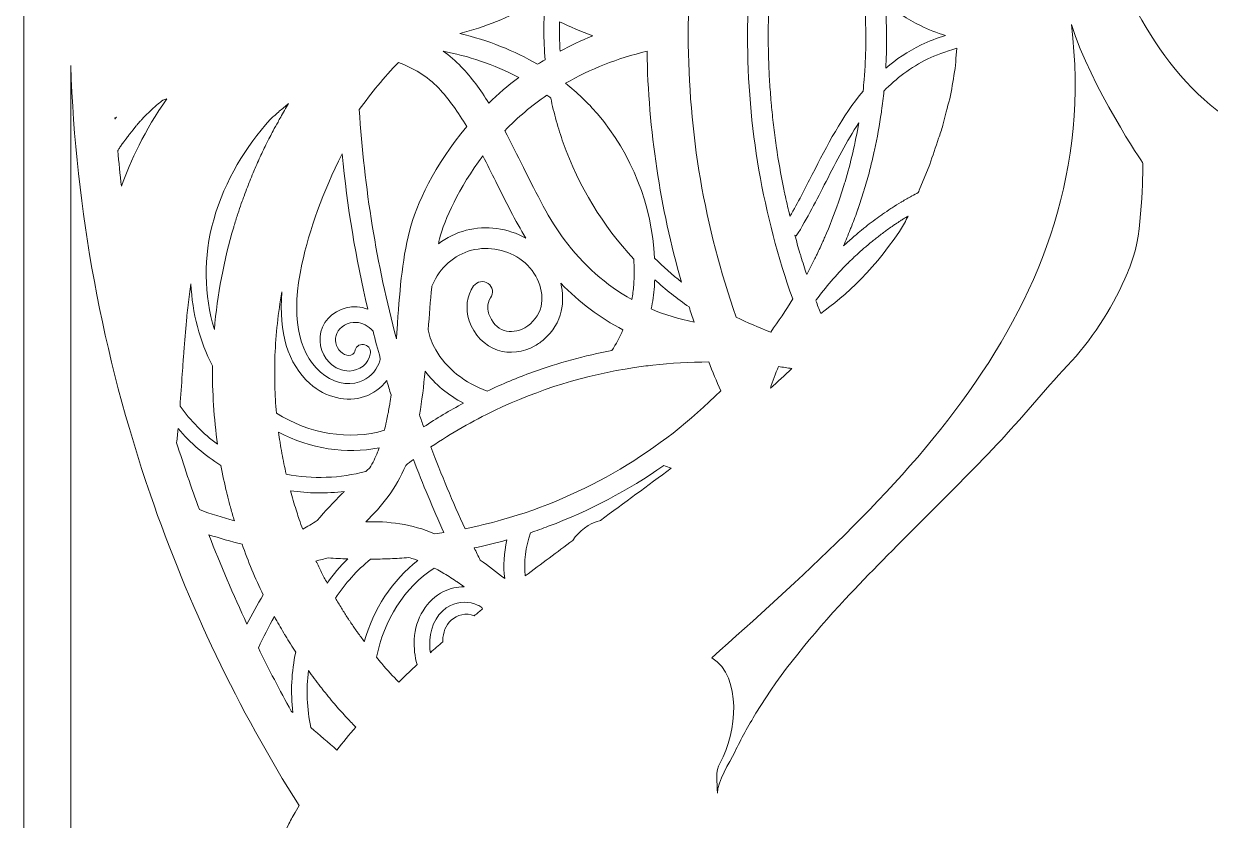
# Model space of a CAD drawing. Header units: millimetres. Extents: x -131 to 670, y -112 to 1620.
# Drawn here: x 284.9 to 436.4, y 1202 to 1303.7 of the extents above; entities that cross this region are included whole.
import ezdxf

# ---------------------------------------------------------------- set-up
doc = ezdxf.new("R2010")
doc.units = ezdxf.units.MM
doc.header["$MEASUREMENT"] = 0
doc.layers.add('Layer 3', color=7, linetype='Continuous')

msp = doc.modelspace()

# ---------------------------------------------------------------- linework, layer by layer
at = {"layer": 'Layer 3', "lineweight": 0}
msp.add_lwpolyline([(284.88, 1619.63), (284.88, 1058.4), (670.17, 1058.4), (670.17, 1619.63), (284.88, 1619.63)], dxfattribs=at)
for points, knots in [([(423.89, 1311.96), (419.3, 1323.6), (418.24, 1340.18), (428.83, 1349.71), (426.01, 1342.65), (426.36, 1334.89), (428.48, 1327.48), (432, 1315.49), (438.35, 1301.38), (451.76, 1298.2), (450.35, 1294.67), (448.44, 1291.2), (446.82, 1287.97), (435.18, 1290.79), (428.12, 1301.38), (423.89, 1311.96)], [0, 0, 0, 0, 1, 1, 1, 2, 2, 2, 3, 3, 3, 4, 4, 4, 5, 5, 5, 5]), ([(380.24, 1264.31), (378.73, 1264.87), (377.26, 1265.5), (375.84, 1266.22), (371.82, 1277.62), (369.72, 1289.74), (369.72, 1302.18), (369.72, 1315.22), (372.02, 1327.89), (376.42, 1339.76), (377.24, 1340.16), (378.08, 1340.53), (378.92, 1340.87), (380.33, 1339.06), (381.64, 1337.18), (382.85, 1335.23), (379.19, 1324.74), (377.28, 1313.61), (377.28, 1302.17), (377.28, 1290.53), (379.26, 1279.19), (383.05, 1268.53), (382.17, 1267.09), (381.23, 1265.68), (380.24, 1264.31)], [0, 0, 0, 0, 1, 1, 1, 2, 2, 2, 3, 3, 3, 4, 4, 4, 5, 5, 5, 6, 6, 6, 7, 7, 7, 8, 8, 8, 8]), ([(382.7, 1279.08), (382.7, 1279.08), (382.7, 1279.09), (382.7, 1279.09), (382.49, 1279.92), (382.3, 1280.77), (382.12, 1281.62), (382.08, 1281.78), (382.05, 1281.94), (382.02, 1282.1), (381.66, 1283.8), (381.34, 1285.53), (381.07, 1287.26), (381.05, 1287.44), (381.02, 1287.62), (380.99, 1287.8), (380.86, 1288.67), (380.74, 1289.54), (380.63, 1290.42), (380.63, 1290.42), (380.63, 1290.43), (380.63, 1290.43), (380.53, 1291.29), (380.44, 1292.15), (380.36, 1293.01), (380.34, 1293.21), (380.32, 1293.42), (380.3, 1293.62), (380.23, 1294.49), (380.16, 1295.37), (380.11, 1296.24), (380.1, 1296.26), (380.1, 1296.27), (380.1, 1296.28), (380.05, 1297.14), (380.02, 1298), (379.99, 1298.87), (379.98, 1299.09), (379.97, 1299.31), (379.97, 1299.53), (379.94, 1300.41), (379.93, 1301.29), (379.93, 1302.17), (379.93, 1303.06), (379.94, 1303.94), (379.97, 1304.82), (379.97, 1305.03), (379.98, 1305.24), (379.99, 1305.44), (380.01, 1306.32), (380.05, 1307.2), (380.1, 1308.08), (380.11, 1308.1), (380.11, 1308.13), (380.11, 1308.16), (380.16, 1309.02), (380.23, 1309.88), (380.31, 1310.74), (380.32, 1310.91), (380.34, 1311.08), (380.35, 1311.25), (380.43, 1312.14), (380.53, 1313.03), (380.63, 1313.92), (380.64, 1313.93), (380.64, 1313.94), (380.64, 1313.95), (380.75, 1314.83), (380.87, 1315.71), (381, 1316.59), (381.02, 1316.71), (381.04, 1316.83), (381.05, 1316.95), (381.33, 1318.76), (381.66, 1320.56), (382.03, 1322.33), (382.05, 1322.41), (382.07, 1322.48), (382.08, 1322.56), (382.28, 1323.46), (382.48, 1324.36), (382.7, 1325.26), (383.71, 1323.51), (384.64, 1321.69), (385.55, 1319.92), (387.41, 1316.28), (389.3, 1312.58), (391.92, 1309.41), (392.07, 1308.15), (392.19, 1306.89), (392.27, 1305.61), (392.28, 1305.51), (392.28, 1305.4), (392.29, 1305.3), (392.31, 1304.77), (392.34, 1304.23), (392.36, 1303.69), (392.38, 1303.03), (392.39, 1302.38), (392.39, 1301.72), (392.39, 1301.1), (392.38, 1300.5), (392.36, 1299.89), (392.35, 1299.57), (392.34, 1299.26), (392.32, 1298.95), (392.31, 1298.69), (392.3, 1298.42), (392.29, 1298.16), (392.26, 1297.74), (392.24, 1297.32), (392.2, 1296.9), (392.19, 1296.78), (392.18, 1296.66), (392.17, 1296.54), (392.13, 1296.05), (392.09, 1295.56), (392.04, 1295.07), (389.36, 1291.87), (387.43, 1288.11), (385.55, 1284.42), (384.64, 1282.65), (383.71, 1280.83), (382.7, 1279.08)], [0, 0, 0, 0, 1, 1, 1, 2, 2, 2, 3, 3, 3, 4, 4, 4, 5, 5, 5, 6, 6, 6, 7, 7, 7, 8, 8, 8, 9, 9, 9, 10, 10, 10, 11, 11, 11, 12, 12, 12, 13, 13, 13, 14, 14, 14, 15, 15, 15, 16, 16, 16, 17, 17, 17, 18, 18, 18, 19, 19, 19, 20, 20, 20, 21, 21, 21, 22, 22, 22, 23, 23, 23, 24, 24, 24, 25, 25, 25, 26, 26, 26, 27, 27, 27, 28, 28, 28, 29, 29, 29, 30, 30, 30, 31, 31, 31, 32, 32, 32, 33, 33, 33, 34, 34, 34, 35, 35, 35, 36, 36, 36, 37, 37, 37, 38, 38, 38, 39, 39, 39, 40, 40, 40, 41, 41, 41, 41]), ([(340.54, 1302.42), (343.81, 1303.26), (346.82, 1304.46), (349.54, 1306), (350.12, 1305.64), (350.72, 1305.28), (351.34, 1304.94), (351.3, 1304.25), (351.28, 1303.55), (351.28, 1302.85), (351.28, 1301.58), (351.34, 1300.32), (351.45, 1299.08), (351.13, 1298.89), (350.8, 1298.69), (350.49, 1298.49), (347.52, 1300.23), (344.18, 1301.55), (340.54, 1302.42)], [0, 0, 0, 0, 1, 1, 1, 2, 2, 2, 3, 3, 3, 4, 4, 4, 5, 5, 5, 6, 6, 6, 6]), ([(394.99, 1304.03), (394.99, 1304.08), (394.99, 1304.13), (394.99, 1304.17), (394.96, 1304.92), (394.92, 1305.66), (394.87, 1306.4), (396.18, 1305.27), (397.66, 1304.27), (399.35, 1303.43), (400.38, 1302.92), (401.46, 1302.51), (402.58, 1302.17), (401.49, 1301.85), (400.44, 1301.45), (399.44, 1300.96), (397.74, 1300.13), (396.26, 1299.12), (394.93, 1298), (394.93, 1298), (394.93, 1298), (394.93, 1298), (394.96, 1298.6), (394.99, 1299.2), (395.01, 1299.81), (395.01, 1299.82), (395.01, 1299.84), (395.01, 1299.86), (395.03, 1300.47), (395.04, 1301.08), (395.04, 1301.7), (395.04, 1301.7), (395.04, 1301.71), (395.04, 1301.72), (395.04, 1301.72), (395.04, 1301.72), (395.04, 1301.72), (395.04, 1302.5), (395.02, 1303.27), (394.99, 1304.03)], [0, 0, 0, 0, 1, 1, 1, 2, 2, 2, 3, 3, 3, 4, 4, 4, 5, 5, 5, 6, 6, 6, 7, 7, 7, 8, 8, 8, 9, 9, 9, 10, 10, 10, 11, 11, 11, 12, 12, 12, 13, 13, 13, 13]), ([(353.28, 1303.93), (354.63, 1303.27), (356.04, 1302.67), (357.52, 1302.13), (356.05, 1301.54), (354.67, 1300.88), (353.36, 1300.18), (353.3, 1301.06), (353.27, 1301.95), (353.27, 1302.85), (353.27, 1303.21), (353.27, 1303.57), (353.28, 1303.93)], [0, 0, 0, 0, 1, 1, 1, 2, 2, 2, 3, 3, 3, 4, 4, 4, 4]), ([(426.61, 1274.13), (426.28, 1273.1), (425.9, 1272.09), (425.46, 1271.11), (423.71, 1267.14), (421.12, 1263.18), (418.12, 1260.02), (415.06, 1256.78), (412.24, 1253.25), (409.16, 1249.99), (402.82, 1243.27), (396.06, 1236.96), (389.76, 1230.19), (385.55, 1225.65), (381.59, 1220.94), (378.36, 1215.64), (377.38, 1214.03), (376.48, 1212.38), (375.65, 1210.68), (374.99, 1209.31), (373.44, 1206.95), (373.44, 1205.42), (373.44, 1206.83), (373.09, 1208.24), (373.79, 1209.3), (375.91, 1213.18), (376.62, 1220.24), (372.74, 1222.71), (394.51, 1242.37), (423.15, 1266.68), (418.63, 1303.55), (421.22, 1295.5), (427.77, 1285.85), (427.77, 1285.85), (427.77, 1285.85), (427.74, 1277.72), (426.61, 1274.13)], [0, 0, 0, 0, 1, 1, 1, 2, 2, 2, 3, 3, 3, 4, 4, 4, 5, 5, 5, 6, 6, 6, 7, 7, 7, 8, 8, 8, 9, 9, 9, 10, 10, 10, 11, 11, 11, 12, 12, 12, 12]), ([(344.25, 1293.54), (343.19, 1295.23), (342.04, 1296.8), (340.74, 1298.17), (340.02, 1298.93), (339.23, 1299.59), (338.41, 1300.17), (341.52, 1299.56), (344.87, 1298.52), (348.09, 1296.81), (346.7, 1295.77), (345.42, 1294.67), (344.25, 1293.54)], [0, 0, 0, 0, 1, 1, 1, 2, 2, 2, 3, 3, 3, 4, 4, 4, 4]), ([(358.12, 1292.16), (356.9, 1293.59), (355.54, 1294.89), (354.05, 1296.06), (357.2, 1297.89), (360.67, 1299.26), (364.45, 1300.16), (364.62, 1290.06), (366.12, 1280.17), (368.86, 1270.69), (367.66, 1271.64), (366.51, 1272.66), (365.42, 1273.74), (365.08, 1280.46), (362.52, 1287.02), (358.12, 1292.16)], [0, 0, 0, 0, 1, 1, 1, 2, 2, 2, 3, 3, 3, 4, 4, 4, 5, 5, 5, 5]), ([(396.99, 1280.94), (396.96, 1280.92), (396.93, 1280.91), (396.9, 1280.89), (396.51, 1280.65), (396.12, 1280.41), (395.74, 1280.16), (395.69, 1280.13), (395.64, 1280.1), (395.59, 1280.07), (395.23, 1279.83), (394.87, 1279.59), (394.52, 1279.34), (394.45, 1279.3), (394.38, 1279.25), (394.31, 1279.2), (393.98, 1278.97), (393.65, 1278.73), (393.33, 1278.48), (393.24, 1278.42), (393.15, 1278.35), (393.06, 1278.29), (392.76, 1278.05), (392.45, 1277.82), (392.15, 1277.57), (392.05, 1277.49), (391.95, 1277.41), (391.85, 1277.33), (391.56, 1277.09), (391.26, 1276.84), (390.97, 1276.59), (390.87, 1276.51), (390.78, 1276.42), (390.68, 1276.34), (390.3, 1276), (389.92, 1275.66), (389.54, 1275.31), (389.55, 1275.31), (389.55, 1275.31), (389.55, 1275.31), (389.84, 1276), (390.13, 1276.69), (390.4, 1277.39), (390.47, 1277.55), (390.53, 1277.72), (390.6, 1277.88), (390.87, 1278.58), (391.13, 1279.29), (391.38, 1280.01), (391.39, 1280.02), (391.39, 1280.04), (391.4, 1280.06), (391.65, 1280.77), (391.88, 1281.49), (392.1, 1282.21), (392.14, 1282.35), (392.18, 1282.48), (392.23, 1282.62), (392.45, 1283.37), (392.67, 1284.13), (392.87, 1284.89), (392.87, 1284.89), (392.87, 1284.9), (392.87, 1284.9), (393.07, 1285.67), (393.26, 1286.44), (393.43, 1287.22), (393.45, 1287.32), (393.47, 1287.41), (393.5, 1287.51), (393.85, 1289.11), (394.14, 1290.73), (394.37, 1292.36), (394.38, 1292.43), (394.39, 1292.49), (394.4, 1292.56), (394.52, 1293.39), (394.62, 1294.23), (394.7, 1295.08), (394.7, 1295.08), (394.7, 1295.08), (394.7, 1295.08), (396.27, 1296.69), (398.09, 1298.09), (400.31, 1299.17), (401.24, 1299.63), (402.6, 1300.11), (404, 1300.55), (404, 1300.55), (403.9, 1299.22), (403.9, 1299.22), (403.87, 1298.07), (403.59, 1296.94), (403.43, 1295.8), (403.29, 1294.66), (402.94, 1293.53), (402.66, 1292.41), (402.66, 1292.41), (402.23, 1290.71), (402.23, 1290.71), (402.06, 1290.15), (401.86, 1289.6), (401.68, 1289.04), (401.3, 1287.92), (400.94, 1286.81), (400.54, 1285.7), (400.54, 1285.7), (399.2, 1282.4), (399.2, 1282.4), (399.16, 1282.3), (399.13, 1282.21), (399.09, 1282.11), (398.82, 1281.97), (398.54, 1281.83), (398.27, 1281.68), (398.26, 1281.67), (398.25, 1281.67), (398.24, 1281.66), (397.82, 1281.43), (397.4, 1281.19), (396.99, 1280.94)], [0, 0, 0, 0, 1, 1, 1, 2, 2, 2, 3, 3, 3, 4, 4, 4, 5, 5, 5, 6, 6, 6, 7, 7, 7, 8, 8, 8, 9, 9, 9, 10, 10, 10, 11, 11, 11, 12, 12, 12, 13, 13, 13, 14, 14, 14, 15, 15, 15, 16, 16, 16, 17, 17, 17, 18, 18, 18, 19, 19, 19, 20, 20, 20, 21, 21, 21, 22, 22, 22, 23, 23, 23, 24, 24, 24, 25, 25, 25, 26, 26, 26, 27, 27, 27, 28, 28, 28, 29, 29, 29, 30, 30, 30, 31, 31, 31, 32, 32, 32, 33, 33, 33, 34, 34, 34, 35, 35, 35, 36, 36, 36, 37, 37, 37, 38, 38, 38, 39, 39, 39, 40, 40, 40, 40]), ([(290.88, 1064.4), (290.88, 1064.4), (290.88, 1298.35), (290.88, 1298.35), (291.51, 1279.91), (294.89, 1261.47), (301.05, 1243.53), (305.89, 1229.43), (312.27, 1216.14), (320.04, 1203.84), (320.04, 1203.84), (319.51, 1202.95), (319.51, 1202.95), (319.19, 1202.41), (318.92, 1201.87), (318.63, 1201.32), (318.63, 1201.32), (317.76, 1199.69), (317.76, 1199.69), (317.76, 1199.69), (316.94, 1198.04), (316.94, 1198.04), (314.78, 1193.61), (312.89, 1189.02), (311.5, 1184.25), (310.1, 1179.48), (309.09, 1174.57), (308.75, 1169.58), (308.41, 1164.59), (308.59, 1159.54), (309.49, 1154.61), (310.36, 1149.67), (311.8, 1144.85), (313.78, 1140.27), (315.75, 1135.69), (318.19, 1131.33), (320.96, 1127.23), (332.19, 1110.88), (347.64, 1098.14), (364.35, 1088.09), (368.54, 1085.57), (372.82, 1083.22), (377.19, 1081.04), (381.56, 1078.87), (386.01, 1076.86), (390.52, 1075.01), (399.56, 1071.31), (408.85, 1068.22), (418.41, 1066.05), (421.29, 1065.4), (424.2, 1064.84), (427.14, 1064.4), (427.14, 1064.4), (290.88, 1064.4), (290.88, 1064.4)], [0, 0, 0, 0, 1, 1, 1, 2, 2, 2, 3, 3, 3, 4, 4, 4, 5, 5, 5, 6, 6, 6, 7, 7, 7, 8, 8, 8, 9, 9, 9, 10, 10, 10, 11, 11, 11, 12, 12, 12, 13, 13, 13, 14, 14, 14, 15, 15, 15, 16, 16, 16, 17, 17, 17, 18, 18, 18, 18]), ([(327.72, 1292.71), (329.24, 1294.82), (330.9, 1296.83), (332.71, 1298.74), (334.56, 1298.02), (336.4, 1296.98), (337.86, 1295.44), (339.17, 1294.05), (340.35, 1292.37), (341.44, 1290.53), (337.32, 1285.64), (335, 1280.59), (334.12, 1277.18), (333.15, 1273.39), (332.85, 1269.13), (332.54, 1264.61), (332.51, 1264.22), (332.49, 1263.84), (332.46, 1263.45), (329.94, 1272.94), (328.34, 1282.73), (327.72, 1292.71)], [0, 0, 0, 0, 1, 1, 1, 2, 2, 2, 3, 3, 3, 4, 4, 4, 5, 5, 5, 6, 6, 6, 7, 7, 7, 7]), ([(297.09, 1287.78), (297.18, 1287.93), (297.28, 1288.08), (297.38, 1288.22), (297.48, 1288.36), (297.59, 1288.51), (297.69, 1288.65), (297.77, 1288.76), (297.85, 1288.88), (297.94, 1288.99), (298.05, 1289.14), (298.16, 1289.3), (298.28, 1289.44), (298.32, 1289.5), (298.37, 1289.56), (298.41, 1289.62), (298.69, 1289.97), (298.97, 1290.32), (299.25, 1290.65), (299.28, 1290.68), (299.31, 1290.72), (299.34, 1290.75), (299.49, 1290.92), (299.64, 1291.09), (299.79, 1291.26), (299.83, 1291.3), (299.87, 1291.34), (299.91, 1291.38), (300.07, 1291.56), (300.22, 1291.73), (300.38, 1291.89), (300.39, 1291.89), (300.39, 1291.9), (300.4, 1291.9), (300.93, 1292.45), (301.48, 1292.96), (302.04, 1293.44), (302.04, 1293.44), (302.05, 1293.44), (302.05, 1293.44), (302.24, 1293.6), (302.43, 1293.75), (302.62, 1293.9), (302.79, 1293.96), (302.97, 1294.02), (303.14, 1294.07), (300.29, 1290.06), (298.5, 1286.1), (297.36, 1282.92), (297.18, 1284.43), (297.02, 1285.95), (296.88, 1287.47), (296.95, 1287.57), (297.02, 1287.68), (297.09, 1287.78)], [0, 0, 0, 0, 1, 1, 1, 2, 2, 2, 3, 3, 3, 4, 4, 4, 5, 5, 5, 6, 6, 6, 7, 7, 7, 8, 8, 8, 9, 9, 9, 10, 10, 10, 11, 11, 11, 12, 12, 12, 13, 13, 13, 14, 14, 14, 15, 15, 15, 16, 16, 16, 17, 17, 17, 18, 18, 18, 18]), ([(353.87, 1276.13), (352.93, 1277.38), (352.06, 1278.81), (351.21, 1280.37), (350.36, 1281.92), (349.54, 1283.59), (348.68, 1285.31), (347.91, 1286.88), (347.12, 1288.46), (346.29, 1290.01), (347.94, 1291.72), (349.74, 1293.23), (351.67, 1294.56), (351.84, 1294.44), (352, 1294.31), (352.16, 1294.18), (352.26, 1293.69), (352.37, 1293.21), (352.49, 1292.72), (352.72, 1291.75), (352.99, 1290.8), (353.29, 1289.86), (353.44, 1289.39), (353.6, 1288.92), (353.76, 1288.46), (355.74, 1282.9), (358.83, 1277.87), (362.77, 1273.62), (362.83, 1272.52), (362.83, 1271.42), (362.75, 1270.31), (362.7, 1269.68), (362.62, 1269.06), (362.51, 1268.45), (359.22, 1270.29), (356.32, 1272.85), (353.87, 1276.13)], [0, 0, 0, 0, 1, 1, 1, 2, 2, 2, 3, 3, 3, 4, 4, 4, 5, 5, 5, 6, 6, 6, 7, 7, 7, 8, 8, 8, 9, 9, 9, 10, 10, 10, 11, 11, 11, 12, 12, 12, 12]), ([(309.22, 1264.62), (309.22, 1264.62), (309.22, 1264.62), (309.22, 1264.62), (307.87, 1268.98), (307.8, 1273.92), (309.13, 1278.65), (310.57, 1283.79), (313.33, 1288.03), (316.28, 1291.38), (316.28, 1291.38), (316.28, 1291.38), (316.28, 1291.38), (316.64, 1291.72), (317.01, 1292.06), (317.39, 1292.38), (317.43, 1292.42), (317.46, 1292.45), (317.5, 1292.49), (317.89, 1292.82), (318.29, 1293.15), (318.7, 1293.47), (318.35, 1292.9), (318.01, 1292.32), (317.68, 1291.74), (317.56, 1291.54), (317.45, 1291.33), (317.34, 1291.12), (317.13, 1290.75), (316.92, 1290.37), (316.71, 1289.99), (316.58, 1289.73), (316.44, 1289.47), (316.31, 1289.2), (316.14, 1288.88), (315.97, 1288.55), (315.8, 1288.22), (315.66, 1287.92), (315.52, 1287.62), (315.38, 1287.33), (315.24, 1287.03), (315.09, 1286.73), (314.95, 1286.43), (314.81, 1286.1), (314.66, 1285.78), (314.52, 1285.45), (314.4, 1285.18), (314.28, 1284.9), (314.16, 1284.63), (314.02, 1284.27), (313.87, 1283.92), (313.73, 1283.56), (313.63, 1283.32), (313.53, 1283.07), (313.44, 1282.82), (313.29, 1282.44), (313.14, 1282.05), (313, 1281.66), (312.92, 1281.45), (312.85, 1281.24), (312.77, 1281.03), (312.62, 1280.6), (312.47, 1280.17), (312.32, 1279.74), (312.28, 1279.59), (312.23, 1279.44), (312.18, 1279.3), (312.02, 1278.8), (311.86, 1278.31), (311.72, 1277.81), (311.71, 1277.77), (311.7, 1277.74), (311.69, 1277.71), (310.43, 1273.45), (309.59, 1269.07), (309.22, 1264.62)], [0, 0, 0, 0, 1, 1, 1, 2, 2, 2, 3, 3, 3, 4, 4, 4, 5, 5, 5, 6, 6, 6, 7, 7, 7, 8, 8, 8, 9, 9, 9, 10, 10, 10, 11, 11, 11, 12, 12, 12, 13, 13, 13, 14, 14, 14, 15, 15, 15, 16, 16, 16, 17, 17, 17, 18, 18, 18, 19, 19, 19, 20, 20, 20, 21, 21, 21, 22, 22, 22, 23, 23, 23, 24, 24, 24, 25, 25, 25, 25]), ([(296.73, 1291.75), (296.71, 1291.74), (296.7, 1291.72), (296.69, 1291.7), (296.64, 1291.64), (296.58, 1291.57), (296.53, 1291.5), (296.53, 1291.55), (296.52, 1291.61), (296.52, 1291.66), (296.59, 1291.69), (296.66, 1291.72), (296.73, 1291.75)], [0, 0, 0, 0, 1, 1, 1, 2, 2, 2, 3, 3, 3, 4, 4, 4, 4]), ([(383.51, 1276.57), (384.91, 1278.81), (386.13, 1281.2), (387.31, 1283.52), (388.65, 1286.13), (389.95, 1288.67), (391.48, 1291), (391.48, 1291), (391.48, 1291), (391.48, 1291), (391.05, 1288.44), (390.46, 1285.93), (389.73, 1283.49), (389.71, 1283.42), (389.69, 1283.36), (389.67, 1283.3), (389.45, 1282.57), (389.22, 1281.85), (388.97, 1281.14), (388.94, 1281.05), (388.91, 1280.96), (388.88, 1280.87), (388.36, 1279.35), (387.77, 1277.86), (387.14, 1276.4), (387.06, 1276.23), (386.99, 1276.05), (386.91, 1275.88), (386.67, 1275.33), (386.42, 1274.79), (386.16, 1274.26), (386.07, 1274.07), (385.98, 1273.87), (385.88, 1273.68), (385.54, 1272.99), (385.2, 1272.31), (384.84, 1271.64), (384.84, 1271.64), (384.84, 1271.64), (384.84, 1271.64), (384.58, 1272.41), (384.33, 1273.19), (384.1, 1273.98), (384.06, 1274.11), (384.02, 1274.24), (383.98, 1274.37), (383.75, 1275.14), (383.53, 1275.91), (383.32, 1276.69), (383.32, 1276.69), (383.51, 1276.57), (383.51, 1276.57)], [0, 0, 0, 0, 1, 1, 1, 2, 2, 2, 3, 3, 3, 4, 4, 4, 5, 5, 5, 6, 6, 6, 7, 7, 7, 8, 8, 8, 9, 9, 9, 10, 10, 10, 11, 11, 11, 12, 12, 12, 13, 13, 13, 14, 14, 14, 15, 15, 15, 16, 16, 16, 17, 17, 17, 17]), ([(320.39, 1272.96), (321.35, 1277.42), (323.07, 1282.15), (325.52, 1287.06), (326.18, 1280.34), (327.27, 1273.72), (328.79, 1267.22), (328.35, 1267.38), (327.9, 1267.49), (327.44, 1267.52), (325.55, 1267.65), (323.73, 1266.58), (323.02, 1264.92), (322.38, 1263.42), (322.74, 1261.56), (323.9, 1260.41), (324.61, 1259.69), (325.55, 1259.3), (326.47, 1259.33), (327.66, 1259.37), (328.99, 1260.19), (329.14, 1261.64), (329.19, 1262.18), (328.79, 1262.67), (328.25, 1262.72), (327.7, 1262.78), (327.21, 1262.38), (327.16, 1261.83), (327.13, 1261.55), (326.74, 1261.33), (326.4, 1261.32), (326.03, 1261.3), (325.62, 1261.49), (325.3, 1261.81), (324.71, 1262.4), (324.52, 1263.38), (324.85, 1264.14), (325.22, 1265.01), (326.28, 1265.61), (327.31, 1265.54), (328.09, 1265.49), (328.88, 1265.07), (329.47, 1264.43), (329.76, 1263.27), (330.07, 1262.1), (330.4, 1260.94), (330.36, 1260.74), (330.31, 1260.54), (330.24, 1260.35), (329.83, 1259.24), (328.87, 1258.32), (327.75, 1257.94), (326.17, 1257.39), (324.2, 1257.89), (322.75, 1259.2), (319.8, 1261.85), (319.01, 1266.48), (320.39, 1272.96)], [0, 0, 0, 0, 1, 1, 1, 2, 2, 2, 3, 3, 3, 4, 4, 4, 5, 5, 5, 6, 6, 6, 7, 7, 7, 8, 8, 8, 9, 9, 9, 10, 10, 10, 11, 11, 11, 12, 12, 12, 13, 13, 13, 14, 14, 14, 15, 15, 15, 16, 16, 16, 17, 17, 17, 18, 18, 18, 19, 19, 19, 19]), ([(337.96, 1276.19), (338.6, 1278.65), (340.41, 1282.74), (343.5, 1286.79), (344.05, 1285.71), (344.59, 1284.62), (345.13, 1283.54), (346.41, 1280.97), (347.63, 1278.5), (348.99, 1276.28), (346.71, 1277.57), (343.9, 1277.97), (341.37, 1277.3), (340.05, 1276.96), (338.86, 1276.36), (337.82, 1275.56), (337.87, 1275.77), (337.91, 1275.98), (337.96, 1276.19)], [0, 0, 0, 0, 1, 1, 1, 2, 2, 2, 3, 3, 3, 4, 4, 4, 5, 5, 5, 6, 6, 6, 6]), ([(386.06, 1268.41), (387.26, 1270.03), (388.59, 1271.59), (390.06, 1273.06), (390.06, 1273.06), (390.06, 1273.06), (390.07, 1273.07), (390.39, 1273.38), (390.71, 1273.7), (391.04, 1274), (391.16, 1274.11), (391.28, 1274.22), (391.4, 1274.33), (391.61, 1274.52), (391.82, 1274.72), (392.03, 1274.91), (392.18, 1275.04), (392.34, 1275.16), (392.49, 1275.29), (392.67, 1275.45), (392.86, 1275.61), (393.05, 1275.77), (393.22, 1275.91), (393.39, 1276.04), (393.56, 1276.18), (393.73, 1276.31), (393.91, 1276.45), (394.08, 1276.58), (394.26, 1276.73), (394.45, 1276.87), (394.64, 1277), (394.8, 1277.12), (394.96, 1277.24), (395.12, 1277.36), (395.32, 1277.5), (395.52, 1277.65), (395.73, 1277.79), (395.87, 1277.89), (396.02, 1277.99), (396.17, 1278.09), (396.39, 1278.23), (396.61, 1278.38), (396.83, 1278.52), (396.95, 1278.6), (397.07, 1278.68), (397.2, 1278.75), (397.39, 1278.88), (397.59, 1279), (397.78, 1279.12), (397.64, 1278.81), (397.48, 1278.5), (397.33, 1278.2), (393.83, 1272.52), (389.64, 1268.82), (386.63, 1266.68), (386.63, 1266.68), (386.63, 1266.68), (386.63, 1266.68), (386.41, 1267.22), (386.21, 1267.77), (386, 1268.31), (386.02, 1268.34), (386.04, 1268.38), (386.06, 1268.41)], [0, 0, 0, 0, 1, 1, 1, 2, 2, 2, 3, 3, 3, 4, 4, 4, 5, 5, 5, 6, 6, 6, 7, 7, 7, 8, 8, 8, 9, 9, 9, 10, 10, 10, 11, 11, 11, 12, 12, 12, 13, 13, 13, 14, 14, 14, 15, 15, 15, 16, 16, 16, 17, 17, 17, 18, 18, 18, 19, 19, 19, 20, 20, 20, 21, 21, 21, 21]), ([(337.47, 1262.03), (337.02, 1262.82), (336.71, 1263.68), (336.52, 1264.57), (336.65, 1266.46), (336.78, 1268.29), (336.96, 1270.04), (336.99, 1270.12), (337.01, 1270.19), (337.04, 1270.26), (338.01, 1272.56), (339.79, 1274.15), (342.05, 1274.74), (344.25, 1275.32), (346.74, 1274.81), (348.55, 1273.41), (350.41, 1271.97), (351.38, 1269.56), (350.92, 1267.56), (350.67, 1266.48), (349.88, 1265.44), (348.84, 1264.86), (347.97, 1264.37), (347.03, 1264.24), (346.2, 1264.51), (345.36, 1264.78), (344.59, 1265.62), (344.27, 1266.58), (344.12, 1267.03), (343.94, 1267.91), (344.48, 1268.66), (344.9, 1269.26), (344.76, 1270.08), (344.17, 1270.5), (343.57, 1270.93), (342.75, 1270.79), (342.32, 1270.19), (341.44, 1268.95), (341.23, 1267.33), (341.75, 1265.75), (342.34, 1263.97), (343.73, 1262.53), (345.38, 1262), (346.93, 1261.49), (348.62, 1261.69), (350.14, 1262.56), (350.57, 1262.79), (350.96, 1263.08), (351.32, 1263.39), (352.41, 1264.35), (353.19, 1265.61), (353.5, 1266.97), (353.77, 1268.13), (353.73, 1269.35), (353.44, 1270.54), (355.79, 1268.1), (358.45, 1266.1), (361.38, 1264.59), (360.98, 1263.66), (360.51, 1262.77), (359.96, 1261.96), (356.51, 1261.3), (353.13, 1260.37), (349.85, 1259.19), (347.88, 1258.47), (345.95, 1257.67), (344.06, 1256.77), (341.2, 1257.79), (338.8, 1259.68), (337.47, 1262.03)], [0, 0, 0, 0, 1, 1, 1, 2, 2, 2, 3, 3, 3, 4, 4, 4, 5, 5, 5, 6, 6, 6, 7, 7, 7, 8, 8, 8, 9, 9, 9, 10, 10, 10, 11, 11, 11, 12, 12, 12, 13, 13, 13, 14, 14, 14, 15, 15, 15, 16, 16, 16, 17, 17, 17, 18, 18, 18, 19, 19, 19, 20, 20, 20, 21, 21, 21, 22, 22, 22, 23, 23, 23, 23]), ([(365.39, 1270.12), (365.41, 1270.41), (365.42, 1270.7), (365.43, 1270.99), (366.82, 1269.74), (368.28, 1268.57), (369.82, 1267.51), (370.03, 1266.86), (370.24, 1266.22), (370.46, 1265.57), (368.54, 1265.95), (366.71, 1266.51), (364.98, 1267.25), (365.18, 1268.18), (365.32, 1269.14), (365.39, 1270.12)], [0, 0, 0, 0, 1, 1, 1, 2, 2, 2, 3, 3, 3, 4, 4, 4, 5, 5, 5, 5]), ([(305.12, 1258.91), (305.16, 1259.48), (305.2, 1260.04), (305.23, 1260.59), (305.26, 1260.9), (305.28, 1261.21), (305.3, 1261.52), (305.32, 1261.79), (305.34, 1262.05), (305.36, 1262.31), (305.46, 1263.63), (305.57, 1264.93), (305.69, 1266.2), (305.7, 1266.27), (305.71, 1266.34), (305.71, 1266.41), (305.76, 1266.86), (305.81, 1267.31), (305.86, 1267.74), (305.86, 1267.75), (305.86, 1267.76), (305.86, 1267.77), (305.97, 1268.69), (306.09, 1269.58), (306.22, 1270.45), (306.22, 1270.45), (306.22, 1270.46), (306.22, 1270.46), (306.39, 1266.73), (307.33, 1263.13), (308.98, 1260), (308.98, 1260), (308.98, 1259.99), (308.98, 1259.99), (308.94, 1256.62), (309.15, 1253.27), (309.62, 1249.97), (307.79, 1251.33), (306.17, 1252.99), (304.83, 1254.85), (304.93, 1256.21), (305.02, 1257.56), (305.12, 1258.91)], [0, 0, 0, 0, 1, 1, 1, 2, 2, 2, 3, 3, 3, 4, 4, 4, 5, 5, 5, 6, 6, 6, 7, 7, 7, 8, 8, 8, 9, 9, 9, 10, 10, 10, 11, 11, 11, 12, 12, 12, 13, 13, 13, 14, 14, 14, 14]), ([(316.92, 1259.62), (316.92, 1260.18), (316.93, 1260.75), (316.95, 1261.31), (317.06, 1264.05), (317.36, 1266.77), (317.85, 1269.43), (317.39, 1264.21), (318.58, 1260.27), (321.42, 1257.72), (323.4, 1255.94), (326.14, 1255.29), (328.4, 1256.06), (329.52, 1256.44), (330.5, 1257.17), (331.22, 1258.1), (331.4, 1257.49), (331.59, 1256.88), (331.78, 1256.27), (331.73, 1255.9), (331.67, 1255.54), (331.62, 1255.18), (331.6, 1255.1), (331.59, 1255.02), (331.58, 1254.94), (331.53, 1254.64), (331.48, 1254.35), (331.43, 1254.07), (331.41, 1253.99), (331.4, 1253.92), (331.38, 1253.85), (331.32, 1253.54), (331.26, 1253.24), (331.2, 1252.94), (331.19, 1252.89), (331.18, 1252.84), (331.17, 1252.79), (331.09, 1252.45), (331.01, 1252.1), (330.92, 1251.76), (326.48, 1250.43), (321.32, 1251.32), (317.14, 1253.94), (317.14, 1253.95), (317.14, 1253.95), (317.14, 1253.95), (317.04, 1255.11), (316.97, 1256.28), (316.94, 1257.45), (316.93, 1257.58), (316.93, 1257.71), (316.93, 1257.84), (316.92, 1258.28), (316.91, 1258.73), (316.92, 1259.17), (316.92, 1259.32), (316.91, 1259.47), (316.92, 1259.62)], [0, 0, 0, 0, 1, 1, 1, 2, 2, 2, 3, 3, 3, 4, 4, 4, 5, 5, 5, 6, 6, 6, 7, 7, 7, 8, 8, 8, 9, 9, 9, 10, 10, 10, 11, 11, 11, 12, 12, 12, 13, 13, 13, 14, 14, 14, 15, 15, 15, 16, 16, 16, 17, 17, 17, 18, 18, 18, 19, 19, 19, 19]), ([(345.89, 1240.32), (344.36, 1239.89), (342.8, 1239.51), (341.22, 1239.19), (339.64, 1242.62), (338.18, 1246.1), (336.87, 1249.63), (339.46, 1251.39), (342.18, 1252.94), (344.99, 1254.29), (350.61, 1256.98), (356.61, 1258.83), (362.84, 1259.77), (363.62, 1259.88), (364.4, 1259.99), (365.19, 1260.08), (367.54, 1260.34), (369.93, 1260.48), (372.33, 1260.49), (372.82, 1259.26), (373.33, 1258.03), (373.86, 1256.82), (366.21, 1249.11), (356.62, 1243.34), (345.89, 1240.32)], [0, 0, 0, 0, 1, 1, 1, 2, 2, 2, 3, 3, 3, 4, 4, 4, 5, 5, 5, 6, 6, 6, 7, 7, 7, 8, 8, 8, 8]), ([(335.4, 1253.74), (335.72, 1255.55), (335.94, 1257.42), (336.11, 1259.31), (337.38, 1257.64), (339.06, 1256.25), (341.02, 1255.22), (339.28, 1254.29), (337.58, 1253.28), (335.93, 1252.19), (335.75, 1252.7), (335.58, 1253.22), (335.4, 1253.74)], [0, 0, 0, 0, 1, 1, 1, 2, 2, 2, 3, 3, 3, 4, 4, 4, 4]), ([(382.93, 1259.64), (382.04, 1258.79), (381.13, 1257.96), (380.2, 1257.13), (380.51, 1258.06), (380.86, 1258.98), (381.24, 1259.89), (381.8, 1259.82), (382.37, 1259.73), (382.93, 1259.64)], [0, 0, 0, 0, 1, 1, 1, 2, 2, 2, 3, 3, 3, 3]), ([(304.58, 1251.97), (306.17, 1250.14), (308.01, 1248.54), (310.05, 1247.28), (310.05, 1247.28), (310.05, 1247.28), (310.05, 1247.28), (310.27, 1246.1), (310.52, 1244.94), (310.8, 1243.78), (310.81, 1243.72), (310.83, 1243.65), (310.85, 1243.59), (310.96, 1243.11), (311.08, 1242.65), (311.21, 1242.18), (311.24, 1242.05), (311.27, 1241.93), (311.31, 1241.8), (311.45, 1241.27), (311.6, 1240.74), (311.77, 1240.21), (310.25, 1240.62), (308.76, 1241.1), (307.3, 1241.63), (306.26, 1244.45), (305.3, 1247.3), (304.4, 1250.17), (304.46, 1250.77), (304.53, 1251.37), (304.58, 1251.97)], [0, 0, 0, 0, 1, 1, 1, 2, 2, 2, 3, 3, 3, 4, 4, 4, 5, 5, 5, 6, 6, 6, 7, 7, 7, 8, 8, 8, 9, 9, 9, 10, 10, 10, 10]), ([(318.39, 1246.16), (318.39, 1246.16), (318.39, 1246.16), (318.39, 1246.16), (318.19, 1247.04), (318, 1247.92), (317.84, 1248.81), (317.84, 1248.83), (317.83, 1248.84), (317.83, 1248.86), (317.75, 1249.29), (317.68, 1249.72), (317.61, 1250.15), (317.61, 1250.19), (317.6, 1250.22), (317.6, 1250.25), (317.53, 1250.67), (317.47, 1251.09), (317.41, 1251.51), (317.41, 1251.51), (317.41, 1251.51), (317.41, 1251.51), (321.42, 1249.41), (326.05, 1248.65), (330.25, 1249.54), (330.19, 1249.36), (330.13, 1249.17), (330.06, 1248.99), (329.78, 1248.28), (329.44, 1247.6), (329.06, 1246.95), (328.89, 1246.81), (328.74, 1246.66), (328.57, 1246.52), (325.28, 1245.62), (321.76, 1245.51), (318.39, 1246.16)], [0, 0, 0, 0, 1, 1, 1, 2, 2, 2, 3, 3, 3, 4, 4, 4, 5, 5, 5, 6, 6, 6, 7, 7, 7, 8, 8, 8, 9, 9, 9, 10, 10, 10, 11, 11, 11, 12, 12, 12, 12]), ([(333.64, 1247.28), (333.97, 1247.54), (334.3, 1247.8), (334.63, 1248.05), (335.82, 1244.89), (337.13, 1241.78), (338.53, 1238.71), (338.14, 1238.65), (337.74, 1238.61), (337.34, 1238.55), (334.44, 1239.8), (331.37, 1240.17), (328.54, 1240.08), (330.58, 1242), (332.47, 1244.39), (333.64, 1247.28)], [0, 0, 0, 0, 1, 1, 1, 2, 2, 2, 3, 3, 3, 4, 4, 4, 5, 5, 5, 5]), ([(367.54, 1246.93), (364.55, 1244.69), (361.53, 1242.48), (358.5, 1240.26), (356.99, 1239.84), (355.76, 1238.93), (354.99, 1237.7), (352.96, 1236.2), (350.93, 1234.7), (348.91, 1233.17), (348.7, 1234.95), (348.94, 1236.86), (349.58, 1238.69), (350.34, 1238.95), (351.1, 1239.21), (351.85, 1239.5), (357.11, 1241.47), (362.05, 1244.09), (366.58, 1247.25), (366.9, 1247.16), (367.22, 1247.04), (367.54, 1246.93)], [0, 0, 0, 0, 1, 1, 1, 2, 2, 2, 3, 3, 3, 4, 4, 4, 5, 5, 5, 6, 6, 6, 7, 7, 7, 7]), ([(319.28, 1242.8), (319.27, 1242.8), (319.27, 1242.81), (319.27, 1242.81), (319.15, 1243.22), (319.03, 1243.63), (318.92, 1244.05), (318.92, 1244.05), (318.92, 1244.05), (318.92, 1244.05), (321.2, 1243.71), (323.54, 1243.67), (325.82, 1243.96), (325.73, 1243.87), (325.63, 1243.78), (325.53, 1243.68), (324.42, 1242.57), (323.36, 1241.42), (322.34, 1240.25), (321.69, 1239.82), (321.07, 1239.44), (320.5, 1239.13), (320.35, 1239.54), (320.2, 1239.95), (320.05, 1240.37), (319.94, 1240.69), (319.84, 1241.02), (319.73, 1241.34), (319.7, 1241.42), (319.68, 1241.51), (319.65, 1241.59), (319.52, 1241.99), (319.4, 1242.4), (319.28, 1242.8)], [0, 0, 0, 0, 1, 1, 1, 2, 2, 2, 3, 3, 3, 4, 4, 4, 5, 5, 5, 6, 6, 6, 7, 7, 7, 8, 8, 8, 9, 9, 9, 10, 10, 10, 11, 11, 11, 11]), ([(312.75, 1237.22), (313.53, 1235.02), (314.43, 1232.86), (315.45, 1230.75), (314.72, 1229.53), (314.03, 1228.28), (313.38, 1227.02), (311.63, 1230.77), (310, 1234.57), (308.51, 1238.43), (309.9, 1237.98), (311.32, 1237.57), (312.75, 1237.22)], [0, 0, 0, 0, 1, 1, 1, 2, 2, 2, 3, 3, 3, 4, 4, 4, 4]), ([(346.28, 1232.83), (345.25, 1233.66), (344.21, 1234.45), (343.16, 1235.2), (342.9, 1235.71), (342.64, 1236.22), (342.39, 1236.74), (343.79, 1237.03), (345.18, 1237.37), (346.55, 1237.76), (346.18, 1236.11), (346.08, 1234.44), (346.28, 1232.83)], [0, 0, 0, 0, 1, 1, 1, 2, 2, 2, 3, 3, 3, 4, 4, 4, 4]), ([(326.24, 1235.34), (325.28, 1234.38), (324.4, 1233.36), (323.6, 1232.26), (323.6, 1232.27), (323.6, 1232.27), (323.6, 1232.27), (323.36, 1232.72), (323.13, 1233.17), (322.9, 1233.62), (322.66, 1234.1), (322.42, 1234.59), (322.19, 1235.07), (322.68, 1235.21), (323.22, 1235.34), (323.79, 1235.47), (324.6, 1235.41), (325.42, 1235.37), (326.24, 1235.34), (326.24, 1235.34), (326.24, 1235.34), (326.24, 1235.34)], [0, 0, 0, 0, 1, 1, 1, 2, 2, 2, 3, 3, 3, 4, 4, 4, 5, 5, 5, 6, 6, 6, 7, 7, 7, 7]), ([(326.55, 1227.34), (326.48, 1227.44), (326.41, 1227.55), (326.34, 1227.65), (326.08, 1228.04), (325.83, 1228.43), (325.59, 1228.82), (325.54, 1228.9), (325.49, 1228.98), (325.44, 1229.07), (325.18, 1229.49), (324.92, 1229.91), (324.67, 1230.34), (324.67, 1230.34), (324.67, 1230.34), (324.67, 1230.34), (325.91, 1232.2), (327.42, 1233.88), (329.14, 1235.3), (329.96, 1235.31), (330.78, 1235.33), (331.59, 1235.36), (331.61, 1235.36), (331.63, 1235.36), (331.65, 1235.36), (332.45, 1235.4), (333.25, 1235.45), (334.05, 1235.52), (334.29, 1235.45), (334.52, 1235.37), (334.76, 1235.29), (334.91, 1235.24), (335.06, 1235.19), (335.21, 1235.13), (335.21, 1235.13), (335.21, 1235.13), (335.21, 1235.13), (331.95, 1232.64), (329.51, 1228.91), (328.36, 1224.77), (328.36, 1224.77), (328.36, 1224.77), (328.36, 1224.77), (328.08, 1225.15), (327.8, 1225.54), (327.52, 1225.92), (327.45, 1226.02), (327.39, 1226.11), (327.32, 1226.21), (327.06, 1226.58), (326.8, 1226.96), (326.55, 1227.34)], [0, 0, 0, 0, 1, 1, 1, 2, 2, 2, 3, 3, 3, 4, 4, 4, 5, 5, 5, 6, 6, 6, 7, 7, 7, 8, 8, 8, 9, 9, 9, 10, 10, 10, 11, 11, 11, 12, 12, 12, 13, 13, 13, 14, 14, 14, 15, 15, 15, 16, 16, 16, 17, 17, 17, 17]), ([(335.09, 1221.84), (335, 1221.75), (334.9, 1221.67), (334.81, 1221.58), (334.11, 1220.94), (333.43, 1220.28), (332.75, 1219.62), (332.02, 1220.36), (331.3, 1221.15), (330.59, 1221.97), (330.37, 1222.24), (330.15, 1222.51), (329.93, 1222.78), (330.81, 1227.47), (333.52, 1231.74), (337.29, 1234.18), (337.29, 1234.18), (337.29, 1234.18), (337.29, 1234.18), (337.58, 1234.02), (337.88, 1233.86), (338.17, 1233.69), (338.22, 1233.66), (338.27, 1233.64), (338.31, 1233.61), (338.9, 1233.27), (339.48, 1232.9), (340.06, 1232.51), (340.12, 1232.47), (340.19, 1232.42), (340.26, 1232.38), (340.54, 1232.18), (340.82, 1231.99), (341.11, 1231.79), (340.21, 1231.78), (339.31, 1231.58), (338.49, 1231.18), (336.35, 1230.13), (334.87, 1227.73), (334.73, 1225.07), (334.68, 1223.97), (334.8, 1222.9), (335.09, 1221.84)], [0, 0, 0, 0, 1, 1, 1, 2, 2, 2, 3, 3, 3, 4, 4, 4, 5, 5, 5, 6, 6, 6, 7, 7, 7, 8, 8, 8, 9, 9, 9, 10, 10, 10, 11, 11, 11, 12, 12, 12, 13, 13, 13, 14, 14, 14, 14]), ([(338.39, 1224.76), (337.85, 1224.3), (337.32, 1223.83), (336.79, 1223.37), (336.72, 1223.9), (336.69, 1224.43), (336.71, 1224.96), (336.82, 1226.92), (337.86, 1228.66), (339.36, 1229.4), (340.43, 1229.92), (341.75, 1229.93), (342.83, 1229.44), (343.01, 1229.36), (343.18, 1229.26), (343.35, 1229.14), (343.39, 1229.08), (343.42, 1229.01), (343.46, 1228.95), (343.1, 1228.66), (342.75, 1228.38), (342.4, 1228.09), (341.37, 1228.54), (340.17, 1228.18), (339.44, 1227.5), (338.77, 1226.87), (338.38, 1225.93), (338.38, 1224.92), (338.38, 1224.87), (338.39, 1224.81), (338.39, 1224.76)], [0, 0, 0, 0, 1, 1, 1, 2, 2, 2, 3, 3, 3, 4, 4, 4, 5, 5, 5, 6, 6, 6, 7, 7, 7, 8, 8, 8, 9, 9, 9, 10, 10, 10, 10]), ([(319.22, 1215.75), (319.16, 1215.81), (319.09, 1215.86), (319.03, 1215.91), (317.56, 1218.57), (316.16, 1221.26), (314.83, 1223.99), (315.47, 1225.34), (316.15, 1226.67), (316.89, 1227.97), (317.27, 1227.27), (317.67, 1226.57), (318.08, 1225.88), (318.15, 1225.76), (318.22, 1225.64), (318.29, 1225.53), (318.72, 1224.82), (319.15, 1224.13), (319.6, 1223.44), (319.6, 1223.44), (319.6, 1223.44), (319.6, 1223.44), (319.06, 1220.93), (318.94, 1218.32), (319.22, 1215.75)], [0, 0, 0, 0, 1, 1, 1, 2, 2, 2, 3, 3, 3, 4, 4, 4, 5, 5, 5, 6, 6, 6, 7, 7, 7, 8, 8, 8, 8]), ([(321.22, 1221.08), (321.22, 1221.08), (321.22, 1221.08), (321.22, 1221.08), (321.71, 1220.4), (322.22, 1219.72), (322.74, 1219.05), (322.82, 1218.95), (322.9, 1218.86), (322.97, 1218.76), (323.49, 1218.11), (324.01, 1217.46), (324.55, 1216.82), (325.01, 1216.28), (325.49, 1215.76), (325.96, 1215.24), (326.18, 1215), (326.39, 1214.77), (326.61, 1214.54), (326.8, 1214.34), (326.98, 1214.15), (327.17, 1213.96), (327.2, 1213.92), (327.24, 1213.89), (327.27, 1213.86), (326.45, 1212.9), (325.64, 1211.93), (324.86, 1210.93), (323.76, 1211.89), (322.65, 1212.86), (321.53, 1213.81), (321.53, 1213.81), (321.53, 1213.81), (321.53, 1213.82), (321.04, 1216.21), (320.93, 1218.67), (321.22, 1221.08)], [0, 0, 0, 0, 1, 1, 1, 2, 2, 2, 3, 3, 3, 4, 4, 4, 5, 5, 5, 6, 6, 6, 7, 7, 7, 8, 8, 8, 9, 9, 9, 10, 10, 10, 11, 11, 11, 12, 12, 12, 12])]:
    msp.add_open_spline(points, degree=3, knots=knots, dxfattribs=at)

doc.saveas('drawing.dxf')
